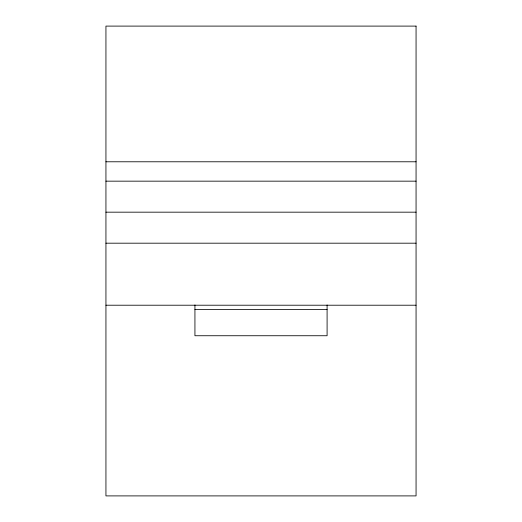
<?xml version="1.0" encoding="UTF-8"?>
<svg xmlns="http://www.w3.org/2000/svg" width="522" height="522" viewBox="0 0 522 522"><rect width="100%" height="100%" fill="white"/><g stroke="black" fill="none" stroke-linecap="round" stroke-linejoin="round"><path stroke-width="0.78" d="M105.94 161.781L416.06 161.781M105.94 181.16L416.06 181.16M105.94 212.173L416.06 212.173M105.94 243.187L416.06 243.187M105.94 305.213L416.06 305.213M194.934 309.553L327.092 309.553M327.092 304.978L327.092 335.737L194.934 335.737L194.934 304.978M416.06 26.1L105.94 26.1L105.94 495.9L416.06 495.9L416.06 26.1"/></g></svg>
